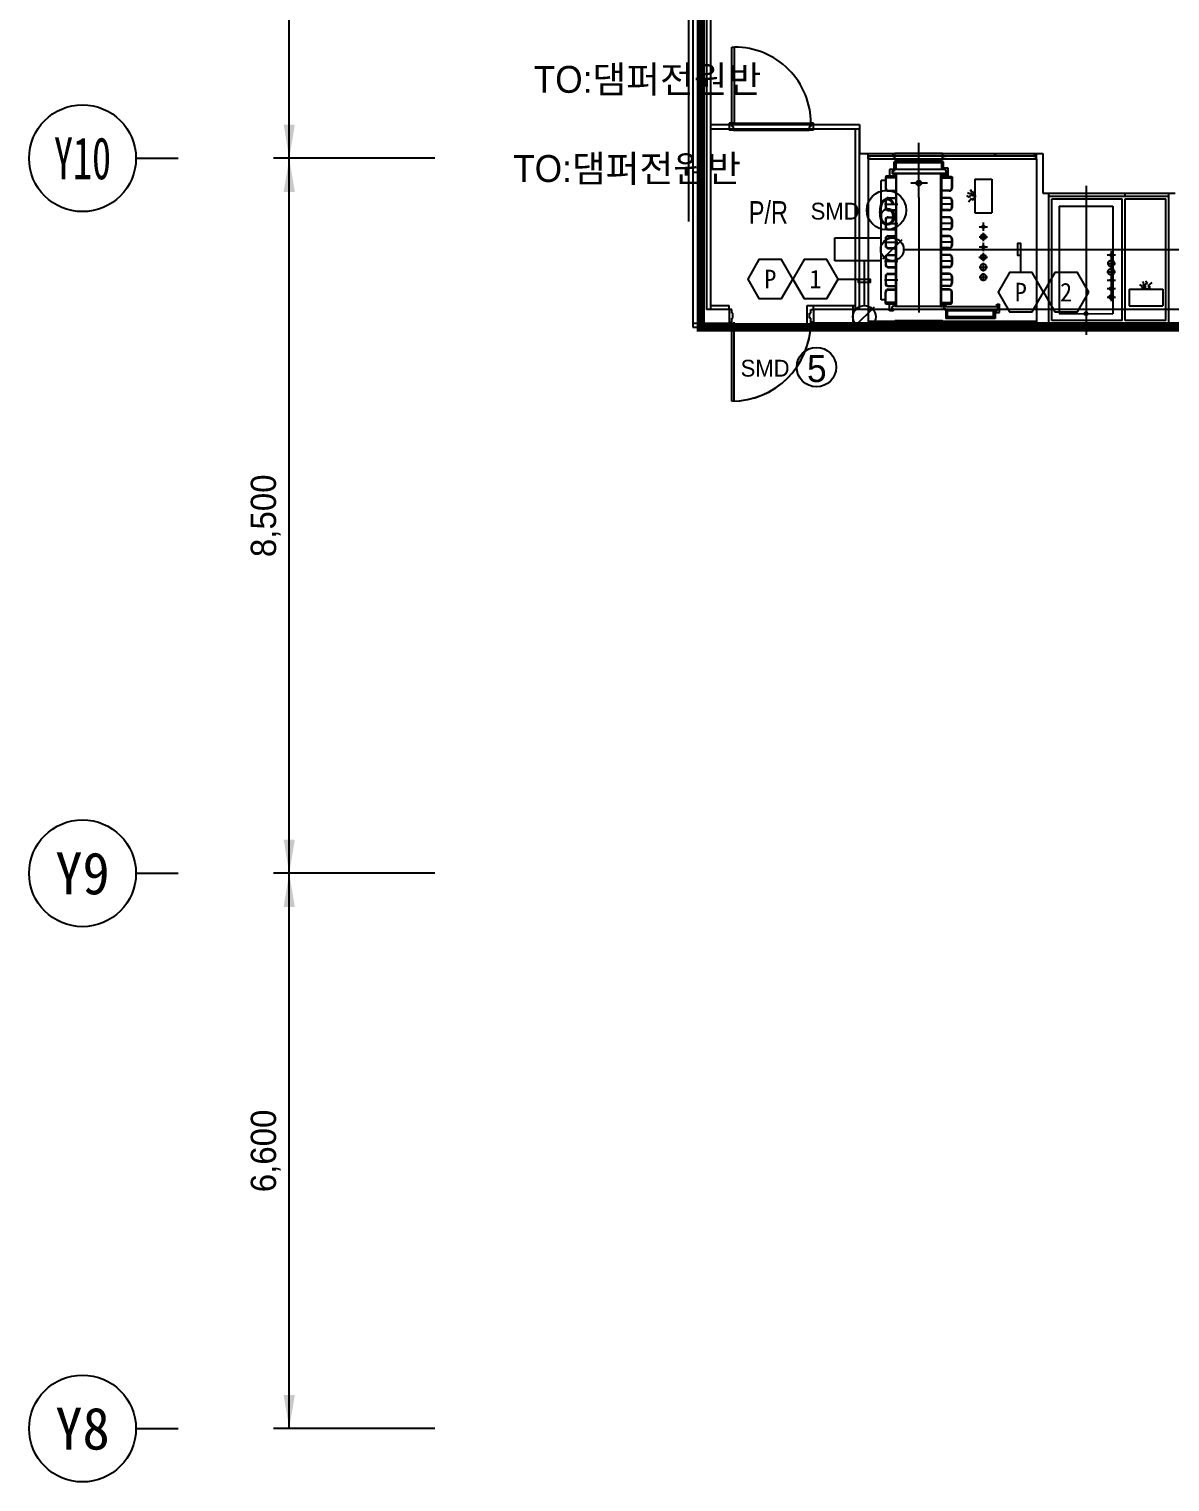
# Model space of a CAD drawing. Header units: millimetres. Extents: x 6846 to 63013, y 1940 to 45920.
# Drawn here: x 6846 to 20402, y 7995 to 25265 of the extents above; entities that cross this region are included whole.
import ezdxf
from ezdxf.enums import TextEntityAlignment as Align

# ---------------------------------------------------------------- set-up
doc = ezdxf.new("R2010")
doc.units = ezdxf.units.MM
doc.header["$LTSCALE"] = 120
doc.linetypes.add('HIDDENX2', pattern=[0.75, 0.5, -0.25])
for name, color, linetype in [('1구역', 41, 'Continuous'), ('ARCH', 9, 'Continuous'), ('DAMPER', 2, 'Continuous'), ('fire', 2, 'Continuous'), ('fire-l', 4, 'Continuous'), ('smd-f', 2, 'Continuous')]:
    doc.layers.add(name, color=color, linetype=linetype)
doc.styles.add('GHD', font='')
doc.styles.add('ghs', font='')
doc.styles.add('TT', font='')
doc.styles.add('돋움', font='')
doc.styles.add('울릉도l', font='')
doc.styles.get('GHD').set_extended_font_data('Dotum')
doc.styles.get('ghs').set_extended_font_data('Dotum')
doc.styles.get('TT').set_extended_font_data('Dotum')
doc.styles.get('돋움').set_extended_font_data('DotumChe')
doc.styles.get('울릉도l').set_extended_font_data('Dotum')

# ---------------------------------------------------------------- blocks, each defined once
blk = doc.blocks.new('주열마킹$0$')
blk.add_line((0, 5), (0, 0))
blk.add_circle((0, 11.35), 6.35)
at = {"color": 3, "style": '돋움'}
blk.add_attdef('NO', text='', height=5, dxfattribs=at).set_placement((0, 11.35), align=Align.MIDDLE_CENTER)
blk = doc.blocks.new('e-22-1')
at = {"layer": 'DAMPER'}
blk.add_line((-5, 1), (-1, 1), dxfattribs=at)
at = {"layer": 'fire'}
for p, q in [((-5, -1), (-5, 1)), ((-1, 1), (-1, -1)), ((0.85, 0.85), (-0.85, -0.85)), ((-1, -1), (-5, -1))]:
    blk.add_line(p, q, dxfattribs=at)
blk.add_circle((0, 0), 1, dxfattribs=at)

msp = doc.modelspace()

# ---------------------------------------------------------------- linework, layer by layer
at = {"layer": '1구역', "color": 4, "linetype": 'HIDDENX2', "ltscale": 7, "const_width": 100, "elevation": 0}
msp.add_lwpolyline([(30965, 20438), (33579, 20438), (33579, 24080), (47915, 24080), (47915, 25821), (53945, 25821), (53945, 31910), (14827, 31910), (14827, 21720), (23265, 21720), (23265, 15580), (21065, 15580), (21065, 11630), (30965, 11630), (30965, 20438)], dxfattribs=at)
at = {"layer": 'ARCH', "color": 9}
for p, q in [((14685, 22976, 0), (14685, 31480, 0)), ((14735, 31560, 0), (14735, 21720, 0)), ((14895, 31560, 0), (14895, 21930, 0)), ((14945, 21930, 0), (14945, 31560, 0)), ((15195, 24145, 0), (15195, 25050, 0)), ((15195, 25050, 0), (15230, 25050, 0)), ((15230, 24145, 0), (15230, 25050, 0)), ((14945, 24130, 0), (16715, 24130, 0)), ((14945, 24080, 0), (16715, 24080, 0)), ((14945, 24080, 0), (16715, 24080, 0)), ((15195, 24145, 0), (15165, 24145, 0)), ((15165, 24145, 0), (15165, 24065, 0)), ((15165, 24130, 0), (15165, 24080, 0)), ((15165, 24130, 0), (15165, 24080, 0)), ((15215, 24065, 0), (15165, 24065, 0)), ((15195, 24109, 0), (15195, 24145, 0)), ((15230, 24145, 0), (15195, 24145, 0)), ((15215, 24109, 0), (15195, 24109, 0)), ((15215, 24065, 0), (15215, 24109, 0)), ((15215, 24065, 0), (16115, 24065, 0)), ((15230, 24145, 0), (16136, 24145, 0)), ((16115, 24109, 0), (16115, 24065, 0)), ((16136, 24109, 0), (16115, 24109, 0)), ((16136, 24109, 0), (16115, 24109, 0)), ((16165, 24065, 0), (16115, 24065, 0)), ((16136, 24145, 0), (16136, 24109, 0)), ((16165, 24145, 0), (16136, 24145, 0)), ((16165, 24065, 0), (16165, 24145, 0)), ((16165, 24080, 0), (16165, 24130, 0)), ((16665, 21930, 0), (16665, 24080, 0)), ((16665, 21930, 0), (16665, 24080, 0)), ((16715, 24130, 0), (16715, 23788, 0)), ((16715, 21930, 0), (16715, 24080, 0)), ((17418, 23263, 0), (17418, 23914, 0)), ((16715, 23788, 0), (18890, 23788, 0)), ((16815, 23723, 0), (16815, 23788, 0)), ((16815, 23788, 0), (17135, 23788, 0)), ((16815, 23723, 0), (16815, 23758, 0)), ((16815, 23758, 0), (16850, 23758, 0)), ((16815, 23723, 0), (18815, 23723, 0)), ((16815, 23723, 0), (16815, 21795, 0)), ((16820, 23728, 0), (16820, 23753, 0)), ((16820, 23753, 0), (16845, 23753, 0)), ((16850, 23758, 0), (18765, 23758, 0)), ((17135, 23758, 0), (17100, 23758, 0)), ((17130, 23753, 0), (17105, 23753, 0)), ((17125, 23578, 0), (17125, 23688, 0)), ((17711, 23688, 0), (17125, 23688, 0)), ((17127, 23578, 0), (17127, 23686, 0)), ((17710, 23686, 0), (17127, 23686, 0)), ((17127, 23597, 0), (17127, 23677, 0)), ((17710, 23677, 0), (17127, 23677, 0)), ((17130, 23728, 0), (17130, 23753, 0)), ((17135, 23715, 0), (17135, 23788, 0)), ((17700, 23788, 0), (17135, 23788, 0)), ((17135, 23723, 0), (17135, 23758, 0)), ((17135, 23715, 0), (17700, 23715, 0)), ((17137, 23677, 0), (17137, 23597, 0)), ((17147, 23677, 0), (17137, 23677, 0)), ((17147, 23677, 0), (17147, 23597, 0)), ((17690, 23597, 0), (17690, 23677, 0)), ((17700, 23677, 0), (17690, 23677, 0)), ((17700, 23788, 0), (17700, 23715, 0)), ((17700, 23788, 0), (18323, 23788, 0)), ((17700, 23723, 0), (17700, 23758, 0)), ((17700, 23758, 0), (17735, 23758, 0)), ((17700, 23597, 0), (17700, 23677, 0)), ((17705, 23728, 0), (17705, 23753, 0)), ((17705, 23753, 0), (17730, 23753, 0)), ((17710, 23597, 0), (17710, 23686, 0)), ((17710, 23597, 0), (17710, 23677, 0)), ((17711, 23597, 0), (17711, 23688, 0)), ((18323, 23758, 0), (18323, 23788, 0)), ((18335, 23788, 0), (18815, 23788, 0)), ((18335, 23758, 0), (18335, 23788, 0)), ((18765, 23758, 0), (18815, 23758, 0)), ((18815, 23758, 0), (18780, 23758, 0)), ((18810, 23753, 0), (18785, 23753, 0)), ((18810, 23728, 0), (18810, 23753, 0)), ((18815, 23723, 0), (18815, 23788, 0)), ((18815, 23723, 0), (18815, 23758, 0)), ((18815, 23723, 0), (18815, 21795, 0)), ((18890, 23788, 0), (18890, 23316, 0)), ((17021, 23507, 0), (17021, 23375, 0)), ((17027, 23507, 0), (17021, 23507, 0)), ((17027, 23517, 0), (17027, 23498, 0)), ((17147, 23517, 0), (17027, 23517, 0)), ((17027, 23507, 0), (17027, 23375, 0)), ((17147, 23498, 0), (17027, 23498, 0)), ((17117, 23596, 0), (17069, 23596, 0)), ((17069, 23596, 0), (17069, 23517, 0)), ((17147, 23517, 0), (17069, 23517, 0)), ((17102, 23579, 0), (17102, 23546, 0)), ((17117, 23579, 0), (17102, 23579, 0)), ((17126, 23546, 0), (17102, 23546, 0)), ((17127, 23578, 0), (17104, 23578, 0)), ((17104, 23578, 0), (17104, 23548, 0)), ((17743, 23548, 0), (17104, 23548, 0)), ((17117, 23596, 0), (17117, 23579, 0)), ((17126, 23529, 0), (17126, 23546, 0)), ((17139, 23529, 0), (17126, 23529, 0)), ((17723, 23597, 0), (17127, 23597, 0)), ((17127, 23597, 0), (17127, 23578, 0)), ((17147, 23546, 0), (17139, 23546, 0)), ((17139, 23529, 0), (17139, 23546, 0)), ((17155, 23546, 0), (17147, 23546, 0)), ((17147, 23546, 0), (17147, 23111, 0)), ((17147, 23546, 0), (17147, 23517, 0)), ((17147, 23517, 0), (17147, 23498, 0)), ((17680, 23546, 0), (17155, 23546, 0)), ((17155, 21967, 0), (17155, 23546, 0)), ((17680, 23546, 0), (17688, 23546, 0)), ((17680, 21967, 0), (17680, 23546, 0)), ((17688, 23546, 0), (17688, 23111, 0)), ((17688, 23546, 0), (17688, 23517, 0)), ((17688, 23546, 0), (17696, 23546, 0)), ((17688, 23517, 0), (17724, 23517, 0)), ((17688, 23517, 0), (17688, 23498, 0)), ((17688, 23517, 0), (17732, 23517, 0)), ((17688, 23498, 0), (17808, 23498, 0)), ((17696, 23529, 0), (17696, 23546, 0)), ((17696, 23529, 0), (17709, 23529, 0)), ((17709, 23546, 0), (17740, 23546, 0)), ((17709, 23529, 0), (17709, 23546, 0)), ((17723, 23616, 0), (17723, 23594, 0)), ((17723, 23616, 0), (17763, 23616, 0)), ((17723, 23594, 0), (17723, 23597, 0)), ((17743, 23594, 0), (17723, 23594, 0)), ((17743, 23594, 0), (17723, 23594, 0)), ((17724, 23531, 0), (17724, 23517, 0)), ((17724, 23531, 0), (17740, 23531, 0)), ((17727, 23530, 0), (17727, 23524, 0)), ((17727, 23530, 0), (17743, 23530, 0)), ((17727, 23524, 0), (17735, 23516, 0)), ((17732, 23517, 0), (17732, 23513, 0)), ((17732, 23513, 0), (17808, 23513, 0)), ((17735, 23516, 0), (17763, 23516, 0)), ((17740, 23546, 0), (17740, 23531, 0)), ((17743, 23594, 0), (17743, 23530, 0)), ((17743, 23548, 0), (17743, 23594, 0)), ((17763, 23616, 0), (17763, 23516, 0)), ((17808, 23513, 0), (17808, 23498, 0)), ((17808, 23507, 0), (17808, 23375, 0)), ((17808, 23507, 0), (17814, 23507, 0)), ((17814, 23507, 0), (17814, 23375, 0)), ((17021, 23467, 0), (16971, 23467, 0)), ((16971, 22046, 0), (16971, 23467, 0)), ((17055, 23347, 0), (17147, 23347, 0)), ((17055, 23341, 0), (17147, 23341, 0)), ((17523, 23435, 0), (17325, 23435, 0)), ((17780, 23347, 0), (17688, 23347, 0)), ((17780, 23341, 0), (17688, 23341, 0)), ((18019, 23305, 0), (17996, 23318, 0)), ((18053, 23321, 0), (18031, 23354, 0)), ((18070, 23331, 0), (18053, 23321, 0)), ((18085, 23280, 0), (18070, 23331, 0)), ((18085, 23480, 0), (18285, 23480, 0)), ((18085, 23480, 0), (18085, 23080, 0)), ((18285, 23480, 0), (18285, 23080, 0)), ((18890, 23316, 0), (20465, 23316, 0)), ((18965, 21765, 0), (18965, 23316, 0)), ((18965, 23316, 0), (20389, 23316, 0)), ((19405, 23401, 0), (19405, 21630, 0)), ((19869, 23281, 0), (19869, 23316, 0)), ((20389, 21765, 0), (20389, 23316, 0)), ((17009, 23185, 0), (17168, 23185, 0)), ((17021, 23226, 0), (17021, 23144, 0)), ((17027, 23226, 0), (17027, 23144, 0)), ((17055, 23260, 0), (17147, 23260, 0)), ((17055, 23254, 0), (17147, 23254, 0)), ((17418, 23263, 0), (17418, 21898, 0)), ((17826, 23185, 0), (17667, 23185, 0)), ((17780, 23260, 0), (17688, 23260, 0)), ((17780, 23254, 0), (17688, 23254, 0)), ((17808, 23226, 0), (17808, 23144, 0)), ((17814, 23226, 0), (17814, 23144, 0)), ((18019, 23262, 0), (17990, 23287, 0)), ((18046, 23253, 0), (18007, 23206, 0)), ((18040, 23310, 0), (18019, 23305, 0)), ((18023, 23288, 0), (18019, 23262, 0)), ((18085, 23280, 0), (18023, 23288, 0)), ((18085, 23280, 0), (18040, 23310, 0)), ((18065, 23227, 0), (18046, 23253, 0)), ((18085, 23280, 0), (18065, 23227, 0)), ((18085, 23280, 0), (18098, 23280, 0)), ((18965, 23281, 0), (20389, 23281, 0)), ((19000, 21800, 0), (19000, 23246, 0)), ((19000, 23246, 0), (19834, 23246, 0)), ((19085, 23162, 0), (19085, 21884, 0)), ((19085, 23162, 0), (19725, 23162, 0)), ((19725, 23162, 0), (19725, 21882, 0)), ((19834, 21800, 0), (19834, 23246, 0)), ((19869, 21800, 0), (19869, 23246, 0)), ((19869, 23246, 0), (20354, 23246, 0)), ((20354, 21800, 0), (20354, 23246, 0)), ((17021, 22997, 0), (17021, 22915, 0)), ((17027, 22997, 0), (17027, 22915, 0)), ((17055, 23116, 0), (17147, 23116, 0)), ((17055, 23110, 0), (17147, 23110, 0)), ((17055, 23031, 0), (17147, 23031, 0)), ((17055, 23025, 0), (17147, 23025, 0)), ((17147, 21967, 0), (17147, 23111, 0)), ((17780, 23116, 0), (17688, 23116, 0)), ((17688, 21967, 0), (17688, 23111, 0)), ((17780, 23110, 0), (17688, 23110, 0)), ((17780, 23031, 0), (17688, 23031, 0)), ((17780, 23025, 0), (17688, 23025, 0)), ((17808, 22997, 0), (17808, 22915, 0)), ((17814, 22997, 0), (17814, 22915, 0)), ((18085, 23080, 0), (18285, 23080, 0)), ((17009, 22956, 0), (17168, 22956, 0)), ((17055, 22887, 0), (17147, 22887, 0)), ((17055, 22881, 0), (17147, 22881, 0)), ((17055, 22807, 0), (17147, 22807, 0)), ((17055, 22801, 0), (17147, 22801, 0)), ((17826, 22956, 0), (17667, 22956, 0)), ((17780, 22887, 0), (17688, 22887, 0)), ((17780, 22881, 0), (17688, 22881, 0)), ((17780, 22807, 0), (17688, 22807, 0)), ((17780, 22801, 0), (17688, 22801, 0)), ((18135, 22915, 0), (18235, 22915, 0)), ((18185, 22865, 0), (18185, 22965, 0)), ((18185, 22745, 0), (18185, 22845, 0)), ((17009, 22732, 0), (17168, 22732, 0)), ((17021, 22773, 0), (17021, 22691, 0)), ((17027, 22773, 0), (17027, 22691, 0)), ((17055, 22663, 0), (17147, 22663, 0)), ((17055, 22657, 0), (17147, 22657, 0)), ((17826, 22732, 0), (17667, 22732, 0)), ((17780, 22663, 0), (17688, 22663, 0)), ((17780, 22657, 0), (17688, 22657, 0)), ((17808, 22773, 0), (17808, 22691, 0)), ((17814, 22773, 0), (17814, 22691, 0)), ((18135, 22795, 0), (18235, 22795, 0)), ((18135, 22675, 0), (18235, 22675, 0)), ((18185, 22625, 0), (18185, 22725, 0)), ((19705, 22626, 0), (19705, 22530, 0)), ((17009, 22508, 0), (17168, 22508, 0)), ((17021, 22549, 0), (17021, 22467, 0)), ((17027, 22549, 0), (17027, 22467, 0)), ((17055, 22583, 0), (17147, 22583, 0)), ((17055, 22577, 0), (17147, 22577, 0)), ((17826, 22508, 0), (17667, 22508, 0)), ((17780, 22583, 0), (17688, 22583, 0)), ((17780, 22577, 0), (17688, 22577, 0)), ((17808, 22549, 0), (17808, 22467, 0)), ((17814, 22549, 0), (17814, 22467, 0)), ((18131, 22555, 0), (18235, 22555, 0)), ((18185, 22505, 0), (18185, 22605, 0)), ((18185, 22385, 0), (18185, 22485, 0)), ((19655, 22580, 0), (19755, 22580, 0)), ((19655, 22480, 0), (19755, 22480, 0)), ((19705, 22530, 0), (19705, 22430, 0)), ((17009, 22284, 0), (17168, 22284, 0)), ((17021, 22325, 0), (17021, 22243, 0)), ((17027, 22325, 0), (17027, 22243, 0)), ((17055, 22439, 0), (17147, 22439, 0)), ((17055, 22433, 0), (17147, 22433, 0)), ((17055, 22359, 0), (17147, 22359, 0)), ((17055, 22353, 0), (17147, 22353, 0)), ((17826, 22284, 0), (17667, 22284, 0)), ((17780, 22439, 0), (17688, 22439, 0)), ((17780, 22433, 0), (17688, 22433, 0)), ((17780, 22359, 0), (17688, 22359, 0)), ((17780, 22353, 0), (17688, 22353, 0)), ((17808, 22325, 0), (17808, 22243, 0)), ((17814, 22325, 0), (17814, 22243, 0)), ((18135, 22435, 0), (18235, 22435, 0)), ((18135, 22315, 0), (18235, 22315, 0)), ((18185, 22270, 0), (18185, 22365, 0)), ((19651, 22380, 0), (19755, 22380, 0)), ((19655, 22280, 0), (19755, 22280, 0)), ((19705, 22430, 0), (19705, 22330, 0)), ((19705, 22330, 0), (19705, 22230, 0)), ((17021, 22006, 0), (17021, 22138, 0)), ((17027, 22006, 0), (17027, 22138, 0)), ((17055, 22215, 0), (17147, 22215, 0)), ((17055, 22209, 0), (17147, 22209, 0)), ((17055, 22172, 0), (17147, 22172, 0)), ((17055, 22166, 0), (17147, 22166, 0)), ((17780, 22215, 0), (17688, 22215, 0)), ((17780, 22209, 0), (17688, 22209, 0)), ((17780, 22172, 0), (17688, 22172, 0)), ((17780, 22166, 0), (17688, 22166, 0)), ((17808, 22006, 0), (17808, 22138, 0)), ((17814, 22006, 0), (17814, 22138, 0)), ((19655, 22180, 0), (19755, 22180, 0)), ((19705, 22230, 0), (19705, 22130, 0)), ((19705, 22130, 0), (19705, 22030, 0)), ((19917, 22175, 0), (19917, 21975, 0)), ((19917, 22175, 0), (20317, 22175, 0)), ((20076, 22207, 0), (20044, 22229, 0)), ((20067, 22190, 0), (20076, 22207, 0)), ((20117, 22175, 0), (20067, 22190, 0)), ((20092, 22241, 0), (20079, 22264, 0)), ((20087, 22220, 0), (20092, 22241, 0)), ((20117, 22175, 0), (20087, 22220, 0)), ((20109, 22237, 0), (20135, 22241, 0)), ((20117, 22175, 0), (20109, 22237, 0)), ((20135, 22241, 0), (20110, 22270, 0)), ((20117, 22175, 0), (20170, 22195, 0)), ((20117, 22175, 0), (20117, 22163, 0)), ((20144, 22214, 0), (20191, 22253, 0)), ((20170, 22195, 0), (20144, 22214, 0)), ((20317, 22175, 0), (20317, 21975, 0)), ((14735, 21980, 0), (14735, 21720, 0)), ((14945, 21980, 0), (15165, 21980, 0)), ((14945, 21980, 0), (15165, 21980, 0)), ((15165, 21930, 0), (15165, 21980, 0)), ((16165, 21980, 0), (16665, 21980, 0)), ((16165, 21930, 0), (16165, 21980, 0)), ((17021, 22046, 0), (16971, 22046, 0)), ((17027, 22006, 0), (17021, 22006, 0)), ((17027, 21996, 0), (17027, 22015, 0)), ((17147, 22015, 0), (17027, 22015, 0)), ((17147, 21996, 0), (17027, 21996, 0)), ((17069, 21917, 0), (17069, 21996, 0)), ((17147, 21996, 0), (17069, 21996, 0)), ((17126, 21967, 0), (17102, 21967, 0)), ((17102, 21934, 0), (17102, 21967, 0)), ((17117, 21934, 0), (17102, 21934, 0)), ((17117, 21917, 0), (17117, 21934, 0)), ((17126, 21984, 0), (17126, 21967, 0)), ((17139, 21984, 0), (17126, 21984, 0)), ((17139, 21984, 0), (17139, 21967, 0)), ((17147, 21967, 0), (17139, 21967, 0)), ((17147, 21996, 0), (17147, 22015, 0)), ((17147, 21967, 0), (17147, 21996, 0)), ((17155, 21967, 0), (17147, 21967, 0)), ((17680, 21967, 0), (17155, 21967, 0)), ((17680, 21967, 0), (17688, 21967, 0)), ((17688, 21996, 0), (17688, 22015, 0)), ((17688, 22015, 0), (17808, 22015, 0)), ((17688, 21967, 0), (17688, 21996, 0)), ((17688, 21996, 0), (17724, 21996, 0)), ((17688, 21996, 0), (17732, 21996, 0)), ((17688, 21967, 0), (17696, 21967, 0)), ((17696, 21984, 0), (17696, 21967, 0)), ((17696, 21984, 0), (17709, 21984, 0)), ((17709, 21984, 0), (17709, 21967, 0)), ((17709, 21967, 0), (17740, 21967, 0)), ((17717, 21935, 0), (17717, 21965, 0)), ((18356, 21965, 0), (17717, 21965, 0)), ((17740, 21935, 0), (17717, 21935, 0)), ((17724, 21982, 0), (17724, 21996, 0)), ((17724, 21982, 0), (17740, 21982, 0)), ((17732, 22000, 0), (17808, 22000, 0)), ((17732, 21996, 0), (17732, 22000, 0)), ((17738, 21935, 0), (17738, 21825, 0)), ((17740, 21967, 0), (17740, 21982, 0)), ((17740, 21916, 0), (17740, 21935, 0)), ((17740, 21935, 0), (17740, 21826, 0)), ((17808, 22000, 0), (17808, 22015, 0)), ((17808, 22006, 0), (17814, 22006, 0)), ((18340, 21989, 0), (18348, 21997, 0)), ((18340, 21983, 0), (18340, 21989, 0)), ((18340, 21983, 0), (18356, 21983, 0)), ((18348, 21997, 0), (18376, 21997, 0)), ((18356, 21919, 0), (18356, 21983, 0)), ((18356, 21965, 0), (18356, 21919, 0)), ((18376, 21897, 0), (18376, 21997, 0)), ((19655, 22080, 0), (19755, 22080, 0)), ((19917, 21975, 0), (20317, 21975, 0)), ((14735, 21770, 0), (15165, 21770, 0)), ((15165, 21930, 0), (14895, 21930, 0)), ((14895, 21930, 0), (14895, 21930, 0)), ((15165, 21932, 0), (15165, 21782, 0)), ((15195, 21932, 0), (15165, 21932, 0)), ((15165, 21932, 0), (15165, 21770, 0)), ((15195, 21932, 0), (15165, 21932, 0)), ((15165, 21782, 0), (15195, 21782, 0)), ((15165, 21782, 0), (15195, 21782, 0)), ((15165, 21770, 0), (15165, 21720, 0)), ((15195, 21887, 0), (15195, 21932, 0)), ((15195, 21887, 0), (15195, 21932, 0)), ((15210, 21887, 0), (15195, 21887, 0)), ((15210, 21887, 0), (15195, 21887, 0)), ((15195, 21782, 0), (15195, 21827, 0)), ((15195, 21827, 0), (15210, 21827, 0)), ((15195, 21782, 0), (15195, 21827, 0)), ((15195, 21827, 0), (15210, 21827, 0)), ((15195, 20842, 0), (15195, 21782, 0)), ((15195, 20842, 0), (15195, 21782, 0)), ((15210, 21827, 0), (15210, 21887, 0)), ((15210, 21827, 0), (15210, 21887, 0)), ((15225, 20842, 0), (15225, 21782, 0)), ((15225, 20842, 0), (15225, 21782, 0)), ((16120, 21827, 0), (16120, 21887, 0)), ((16120, 21887, 0), (16135, 21887, 0)), ((16120, 21827, 0), (16120, 21887, 0)), ((16120, 21887, 0), (16135, 21887, 0)), ((16135, 21827, 0), (16120, 21827, 0)), ((16135, 21827, 0), (16120, 21827, 0)), ((16135, 21887, 0), (16135, 21932, 0)), ((16135, 21932, 0), (16165, 21932, 0)), ((16135, 21887, 0), (16135, 21932, 0)), ((16135, 21932, 0), (16165, 21932, 0)), ((16135, 21782, 0), (16135, 21827, 0)), ((16135, 21782, 0), (16135, 21827, 0)), ((16165, 21782, 0), (16135, 21782, 0)), ((16165, 21782, 0), (16135, 21782, 0)), ((21665, 21930, 0), (16165, 21930, 0)), ((16165, 21930, 0), (16165, 21770, 0)), ((16165, 21770, 0), (16165, 21720, 0)), ((21665, 21770, 0), (16165, 21770, 0)), ((16815, 21795, 0), (16815, 21730, 0)), ((16815, 21795, 0), (18815, 21795, 0)), ((16820, 21790, 0), (16820, 21765, 0)), ((16820, 21765, 0), (16845, 21765, 0)), ((17117, 21917, 0), (17069, 21917, 0)), ((17130, 21765, 0), (17105, 21765, 0)), ((17130, 21790, 0), (17130, 21765, 0)), ((17135, 21803, 0), (17135, 21730, 0)), ((17135, 21803, 0), (17700, 21803, 0)), ((17135, 21795, 0), (17135, 21760, 0)), ((17700, 21730, 0), (17700, 21803, 0)), ((17700, 21795, 0), (17700, 21760, 0)), ((17705, 21790, 0), (17705, 21765, 0)), ((17705, 21765, 0), (17730, 21765, 0)), ((18324, 21825, 0), (17738, 21825, 0)), ((17740, 21926, 0), (17740, 21846, 0)), ((18336, 21916, 0), (17740, 21916, 0)), ((18323, 21846, 0), (17740, 21846, 0)), ((18323, 21826, 0), (17740, 21826, 0)), ((17750, 21846, 0), (17750, 21916, 0)), ((17760, 21846, 0), (17750, 21846, 0)), ((17760, 21846, 0), (17760, 21916, 0)), ((18303, 21916, 0), (18303, 21846, 0)), ((18313, 21846, 0), (18303, 21846, 0)), ((18313, 21916, 0), (18313, 21846, 0)), ((18323, 21916, 0), (18323, 21826, 0)), ((18324, 21916, 0), (18324, 21825, 0)), ((18356, 21919, 0), (18336, 21919, 0)), ((18336, 21897, 0), (18336, 21919, 0)), ((18356, 21919, 0), (18336, 21919, 0)), ((18336, 21919, 0), (18336, 21916, 0)), ((18336, 21897, 0), (18376, 21897, 0)), ((18810, 21765, 0), (18785, 21765, 0)), ((18810, 21790, 0), (18810, 21765, 0)), ((18815, 21795, 0), (18815, 21730, 0)), ((18815, 21795, 0), (18815, 21760, 0)), ((18815, 21765, 0), (18815, 21730, 0)), ((20389, 21765, 0), (18965, 21765, 0)), ((18965, 21765, 0), (18965, 21730, 0)), ((19834, 21800, 0), (19000, 21800, 0)), ((19085, 21884, 0), (19725, 21882, 0)), ((20354, 21800, 0), (19869, 21800, 0)), ((19869, 21765, 0), (19869, 21730, 0)), ((20389, 21765, 0), (20389, 21730, 0)), ((14735, 21720, 0), (15165, 21720, 0)), ((21665, 21720, 0), (16165, 21720, 0)), ((16815, 21760, 0), (16850, 21760, 0)), ((16815, 21730, 0), (17135, 21730, 0)), ((16850, 21760, 0), (18665, 21760, 0)), ((17135, 21760, 0), (17100, 21760, 0)), ((17700, 21730, 0), (17135, 21730, 0)), ((17700, 21760, 0), (17735, 21760, 0)), ((17700, 21730, 0), (18323, 21730, 0)), ((18323, 21760, 0), (18323, 21730, 0)), ((18335, 21760, 0), (18335, 21730, 0)), ((18335, 21730, 0), (18815, 21730, 0)), ((18665, 21760, 0), (18815, 21760, 0)), ((18815, 21760, 0), (18780, 21760, 0)), ((20389, 21730, 0), (18965, 21730, 0))]:
    msp.add_line(p, q, dxfattribs=at)
at = {"layer": 'ARCH', "color": 1}
for p, q in [((9937, 23730, 0), (9937, 31230, 0)), ((11668, 23730, 0), (9750, 23730, 0)), ((11668, 23730, 0), (9750, 23730, 0)), ((9937, 15230, 0), (9937, 23730, 0)), ((11668, 15230, 0), (9750, 15230, 0)), ((11668, 15230, 0), (9750, 15230, 0)), ((9937, 8630, 0), (9937, 15230, 0)), ((11668, 8630, 0), (9750, 8630, 0))]:
    msp.add_line(p, q, dxfattribs=at)
at = {"layer": 'ARCH', "color": 9}
for centre, radius in [((17418, 23435, 0), 30), ((18185, 22795, 0), 30), ((18185, 22915, 0), 15), ((18185, 22675, 0), 15), ((18185, 22435, 0), 38.1), ((18185, 22555, 0), 30), ((19705, 22480, 0), 38.1), ((19705, 22580, 0), 12.7), ((18185, 22315, 0), 38.1), ((19705, 22380, 0), 38.1), ((19705, 22280, 0), 12.7), ((19705, 22180, 0), 19.1), ((19705, 22080, 0), 25.4), ((19405, 21883, 0), 20)]:
    msp.add_circle(centre, radius, dxfattribs=at)
for centre, radius, start, end in [((15231, 24146, 0), 905, 359.9639, 90.0849), ((16815, 23728, 0), 5, 270, 360), ((16845, 23758, 0), 5, 270, 360), ((17105, 23758, 0), 5, 180, 270), ((17135, 23728, 0), 5, 180, 270), ((17700, 23728, 0), 5, 270, 360), ((17730, 23758, 0), 5, 270, 360), ((18785, 23758, 0), 5, 180, 270), ((18815, 23728, 0), 5, 180, 270), ((17055, 23375, 0), 34, 180, 270), ((17055, 23375, 0), 28, 180, 270), ((17780, 23375, 0), 28, 270, 360), ((17780, 23375, 0), 34, 270, 360), ((17055, 23226, 0), 34, 90, 180), ((17055, 23144, 0), 34, 180, 270), ((17055, 23226, 0), 28, 90, 180), ((17055, 23144, 0), 28, 180, 270), ((17780, 23226, 0), 34, 360, 90), ((17780, 23226, 0), 28, 360, 90), ((17780, 23144, 0), 28, 270, 360), ((17780, 23144, 0), 34, 270, 360), ((17055, 22997, 0), 34, 90, 180), ((17055, 22997, 0), 28, 90, 180), ((17780, 22997, 0), 34, 360, 90), ((17780, 22997, 0), 28, 360, 90), ((17055, 22915, 0), 34, 180, 270), ((17055, 22773, 0), 34, 90, 180), ((17055, 22915, 0), 28, 180, 270), ((17055, 22773, 0), 28, 90, 180), ((17780, 22915, 0), 28, 270, 360), ((17780, 22915, 0), 34, 270, 360), ((17780, 22773, 0), 34, 360, 90), ((17780, 22773, 0), 28, 360, 90), ((17055, 22691, 0), 34, 180, 270), ((17055, 22691, 0), 28, 180, 270), ((17780, 22691, 0), 28, 270, 360), ((17780, 22691, 0), 34, 270, 360), ((17055, 22549, 0), 34, 90, 180), ((17055, 22467, 0), 34, 180, 270), ((17055, 22549, 0), 28, 90, 180), ((17055, 22467, 0), 28, 180, 270), ((17780, 22549, 0), 34, 360, 90), ((17780, 22549, 0), 28, 360, 90), ((17780, 22467, 0), 28, 270, 360), ((17780, 22467, 0), 34, 270, 360), ((17055, 22325, 0), 34, 90, 180), ((17055, 22325, 0), 28, 90, 180), ((17780, 22325, 0), 34, 360, 90), ((17780, 22325, 0), 28, 360, 90), ((17055, 22243, 0), 34, 180, 270), ((17055, 22138, 0), 34, 90, 180), ((17055, 22243, 0), 28, 180, 270), ((17055, 22138, 0), 28, 90, 180), ((17780, 22243, 0), 28, 270, 360), ((17780, 22243, 0), 34, 270, 360), ((17780, 22138, 0), 34, 0, 90), ((17780, 22138, 0), 28, 0, 90), ((15195, 21782, 0), 940, 270, 0), ((16815, 21790, 0), 5, 0, 90), ((16845, 21760, 0), 5, 0, 90), ((17105, 21760, 0), 5, 90, 180), ((17135, 21790, 0), 5, 90, 180), ((17700, 21790, 0), 5, 0, 90), ((17730, 21760, 0), 5, 0, 90), ((18785, 21760, 0), 5, 90, 180), ((18815, 21790, 0), 5, 90, 180), ((15195, 21782, 0), 940, 270, 358.1729)]:
    msp.add_arc(centre, radius, start, end, dxfattribs=at)
at = {"layer": 'ARCH', "color": 1}
for points in [[(9871, 24130, 0), (10004, 24130, 0), (9937, 23730, 0)], [(9871, 23330, 0), (10004, 23330, 0), (9937, 23730, 0)], [(9871, 15630, 0), (10004, 15630, 0), (9937, 15230, 0)], [(9871, 14830, 0), (10004, 14830, 0), (9937, 15230, 0)], [(9871, 9030, 0), (10004, 9030, 0), (9937, 8630, 0)]]:
    msp.add_solid(points, dxfattribs=at)
at = {"layer": 'fire', "color": 2, "elevation": 0}
for points in [[(18631, 22370), (18631, 22715), (18590, 22715), (18590, 22576), (18631, 22576)], [(16460, 22294), (16840, 22294), (16840, 22253), (16701, 22253), (16701, 22294)]]:
    msp.add_lwpolyline(points, dxfattribs=at)
at = {"layer": 'fire-l', "color": 6, "ltscale": 2}
for p, q in [((17238, 22646, 0), (22389, 22646, 0)), ((16771, 21980, 0), (16771, 22510, 0))]:
    msp.add_line(p, q, dxfattribs=at)
at = {"layer": 'fire-l', "color": 2, "elevation": 0}
for points in [[(15922, 22294), (15788, 22526), (15519, 22526), (15385, 22294), (15519, 22061), (15788, 22061)], [(16460, 22294), (16325, 22526), (16057, 22526), (15922, 22294), (16057, 22061), (16325, 22061)], [(18900, 22138), (18765, 22370), (18497, 22370), (18362, 22138), (18497, 21905), (18765, 21905)], [(19437, 22138), (19303, 22370), (19034, 22370), (18900, 22138), (19034, 21905), (19303, 21905)]]:
    msp.add_lwpolyline(points, close=True, dxfattribs=at)
at = {"layer": 'smd-f'}
for centre in [(17034, 23114, 0), (16202, 21247, 0)]:
    msp.add_circle(centre, 234, dxfattribs=at)

# ---------------------------------------------------------------- block references
at = {"layer": 'ARCH', "color": 9}
ref = msp.add_blockref('주열마킹$0$', (8616, 23730, 0), dxfattribs=dict(at, xscale=100, yscale=100, zscale=100, rotation=90))
ref.add_attrib('NO', 'Y10', dxfattribs={"layer": '0', "color": 3, "height": 500, "style": '돋움', "width": 0.7}).set_placement((7481, 23730, 0), align=Align.MIDDLE_CENTER)
ref = msp.add_blockref('주열마킹$0$', (8616, 15230, 0), dxfattribs=dict(at, xscale=100, yscale=100, zscale=100, rotation=90))
ref.add_attrib('NO', 'Y9', dxfattribs={"layer": '0', "color": 3, "height": 500, "style": '돋움'}).set_placement((7481, 15230, 0), align=Align.MIDDLE_CENTER)
ref = msp.add_blockref('주열마킹$0$', (8616, 8630, 0), dxfattribs=dict(at, xscale=100, yscale=100, zscale=100, rotation=90))
ref.add_attrib('NO', 'Y8', dxfattribs={"layer": '0', "color": 3, "height": 500, "style": '돋움'}).set_placement((7481, 8630, 0), align=Align.MIDDLE_CENTER)
at = {"layer": 'fire-l', "ltscale": 2, "xscale": 136, "yscale": 136, "zscale": 136}
for p in [(17102, 22646, 0), (16771, 21844, 0)]:
    msp.add_blockref('e-22-1', p, dxfattribs=at)

# ---------------------------------------------------------------- texts
at = {"layer": 'ARCH', "color": 9, "style": 'GHD', "width": 0.8}
msp.add_text('P/R', height=266.7, dxfattribs=at).set_placement((15398, 22953, 0))
at = {"layer": 'ARCH', "color": 9, "char_height": 300, "attachment_point": 5, "rotation": 90, "style": '울릉도l'}
for s, insert in [('8,500', (9658, 19480, 0)), ('6,600', (9658, 11930, 0))]:
    msp.add_mtext(s, dxfattribs=dict(at, insert=insert))
at = {"layer": 'fire', "style": '돋움'}
for s, p in [('P', (15654, 22294, 0)), ('1', (16191, 22294, 0)), ('P', (18631, 22138, 0)), ('2', (19168, 22138, 0))]:
    msp.add_text(s, height=222, dxfattribs=at).set_placement(p, align=Align.MIDDLE)
at = {"layer": 'smd-f', "style": 'TT'}
for s, p in [('TO:댐퍼전원반', (14195, 24671, 0)), ('TO:댐퍼전원반', (13951, 23611, 0)), ('6', (17038, 23094, 0)), ('5', (16206, 21227, 0))]:
    msp.add_text(s, height=320, dxfattribs=at).set_placement(p, align=Align.MIDDLE)
at = {"layer": 'smd-f', "style": 'ghs'}
for p in [(16133, 23001, 0), (15301, 21134, 0)]:
    msp.add_text('SMD', height=200, dxfattribs=at).set_placement(p)

doc.saveas('drawing.dxf')
